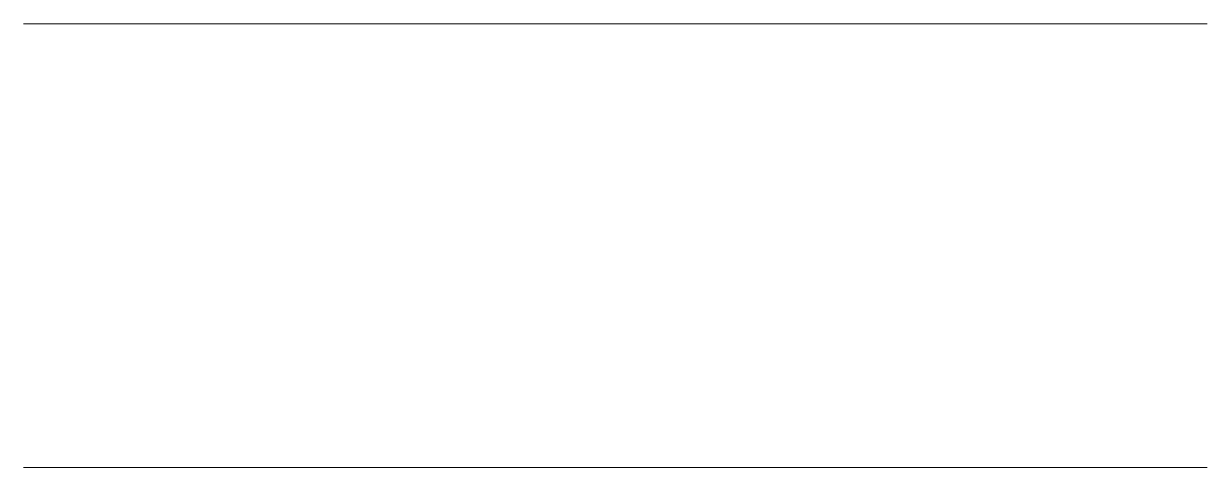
# Model space of a CAD drawing. Header units: millimetres. Extents: x -208 to -48, y 159 to 219.
import ezdxf

# ---------------------------------------------------------------- set-up
doc = ezdxf.new("R2010")
doc.units = ezdxf.units.MM
doc.layers.add('a1', color=6, linetype='CONTINUOUS', lineweight=0)

msp = doc.modelspace()

# ---------------------------------------------------------------- linework, layer by layer
at = {"layer": 'a1', "color": 6, "linetype": 'CONTINUOUS', "lineweight": 0}
for p, q in [((-208.02, 219.3), (-48.02, 219.3)), ((-208.02, 159.3), (-48.02, 159.3))]:
    msp.add_line(p, q, dxfattribs=at)

doc.saveas('drawing.dxf')
